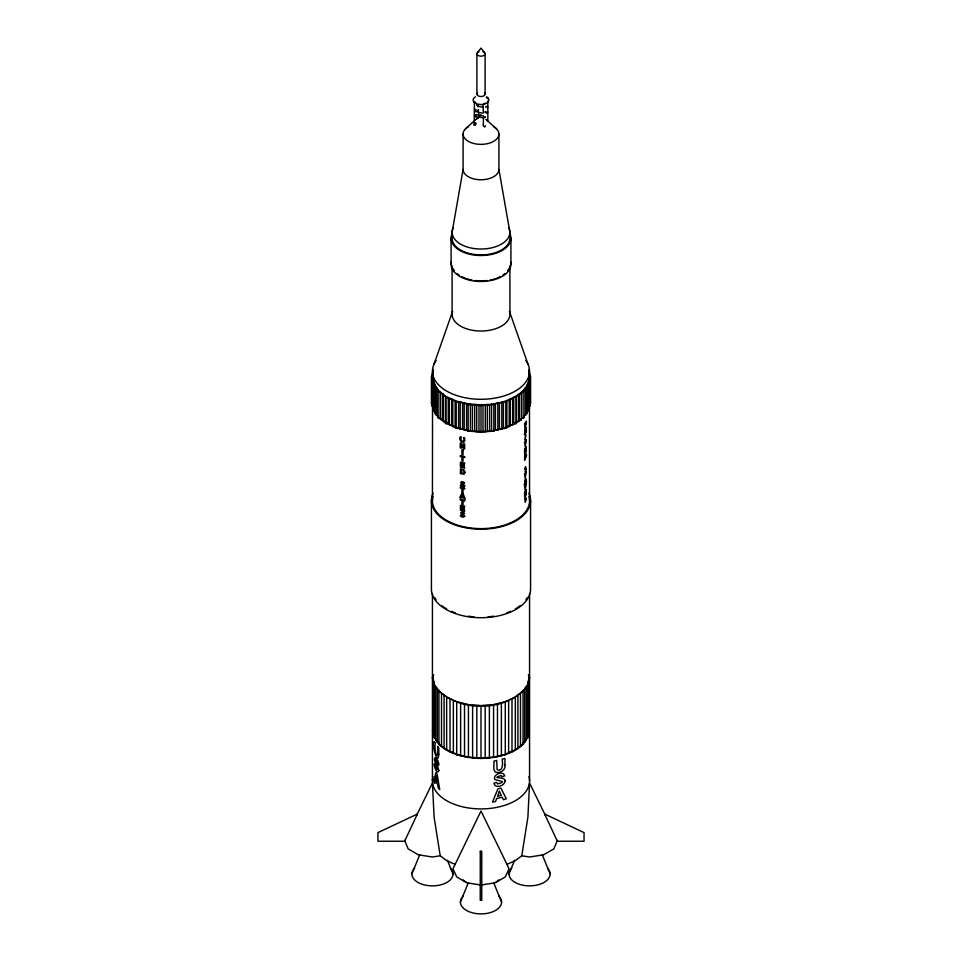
<?xml version="1.0" encoding="UTF-8"?>
<svg xmlns="http://www.w3.org/2000/svg" width="962" height="962" viewBox="0 0 962 962"><rect width="100%" height="100%" fill="white"/><g stroke="black" fill="none" stroke-linecap="round" stroke-linejoin="round"><path stroke-width="1.44" d="M434.09 410.702L438.167 416.378L436.411 415.452L436.52 414.081L434.764 413.143L434.86 411.772L433.116 410.846L433.116 384.295L434.86 385.221L434.764 386.592L436.52 387.518L436.411 388.888L438.167 389.826L438.059 417.748L442.797 420.358L445.947 423.677L448.268 423.977L456.216 428.222L462.578 429.124L468.169 431.084L481 432.058L493.831 431.084L495.442 430.074L505.784 428.222L513.732 423.977L516.053 423.677L516.57 422.342L521.308 419.733L521.825 418.386L523.941 417.748L523.833 389.826L527.236 386.592L527.14 385.221L528.884 384.295L528.884 410.846L527.14 411.772L527.236 413.143L523.833 416.378L527.91 410.702M516.053 423.677L516.053 396.416L521.308 393.169L521.825 391.823L523.941 391.197L523.833 389.826M485.341 125.685L484.872 127.008L483.645 126.25A2.718 2.573 77.8 0 1 483.357 125L483.393 124.603M485.377 112.277L485.341 111.496M475.673 122.619L476.046 123.87A2.718 2.02 -71.5 0 1 475.432 124.976L474.29 125.373L474.458 124.002A2.718 1.623 -66.8 0 1 474.663 123.629M478.33 111.388L477.633 110.269M433.405 371.44L432.551 371.945L433.261 373.256L431.986 374.41L432.696 375.721L431.421 376.876L432.696 378.042L431.986 379.353L431.986 405.904L433.261 407.07L432.551 408.381L433.405 408.874M431.986 379.353L433.261 380.507L432.551 381.818L432.431 500.577M433.261 373.256C431.036 402.08 472.522 406.842 493.566 403.968C509.223 401.659 532.335 391.787 528.847 372.547L529.449 371.945L528.595 371.44M452.092 232.335L463.095 169.42L463.095 134.031M485.594 107.167C485.606 105.724 488.924 106.698 487.337 107.84M475.673 109.331C477.308 110.089 474.001 111.063 475.432 111.616C477.368 111.267 485.822 115.416 483.393 111.087M474.158 125.012L474.458 101.539M433.67 727.44A3.367 1.936 0 0 1 432.984 727.969C432.251 751.202 462.409 758.212 481 758.429C499.591 758.212 529.749 751.202 529.016 727.969A3.367 1.936 0 0 1 528.33 727.44M433.67 674.855A3.367 1.936 0 0 1 432.984 675.384L432.431 677.801L434.09 685.064L434.09 737.65A3.367 1.936 0 0 1 435.702 739.898A3.367 1.936 0 0 1 437.325 742.147A3.367 1.936 0 0 1 438.937 744.408A3.367 1.936 0 0 1 441.51 746.344A3.367 1.936 0 0 1 444.083 748.28A3.367 1.936 0 0 1 446.657 750.216A3.367 1.936 0 0 1 450.012 751.695A3.367 1.936 0 0 1 453.367 753.186A3.367 1.936 0 0 1 456.722 754.665A3.367 1.936 0 0 1 460.618 755.603A3.367 1.936 0 0 1 464.526 756.541A3.367 1.936 0 0 1 468.434 757.467A3.367 1.936 0 0 1 472.619 757.791A3.367 1.936 0 0 1 476.815 758.104A3.367 1.936 0 0 1 481 758.429A3.367 1.936 0 0 1 485.185 758.104A3.367 1.936 0 0 1 489.381 757.791A3.367 1.936 0 0 1 493.566 757.467A3.367 1.936 0 0 1 497.474 756.541A3.367 1.936 0 0 1 501.382 755.603A3.367 1.936 0 0 1 505.278 754.665A3.367 1.936 0 0 1 508.633 753.186A3.367 1.936 0 0 1 511.988 751.695A3.367 1.936 0 0 1 515.343 750.216A3.367 1.936 0 0 1 517.917 748.28A3.367 1.936 0 0 1 520.49 746.344A3.367 1.936 0 0 1 523.063 744.408A3.367 1.936 0 0 1 524.675 742.147A3.367 1.936 0 0 1 526.298 739.898A3.367 1.936 0 0 1 527.91 737.65L527.91 685.064L529.569 677.801L529.016 675.384A3.367 1.936 0 0 1 528.33 674.855M480.242 884.908L466.979 882.863L456.722 876.935L452.97 868.842L481 811.026L506.95 864.345L515.343 860.629L521.777 855.783L527.91 817.087L529.569 782.984L545.31 815.235M478.643 104.533L476.659 105.183M476.046 114.923L474.903 116.354L475.673 116.883L484.102 117.785L483.645 116.089L475.673 114.49M483.357 125L483.393 117.893M434.09 363.997L452.585 311.399A28.908 16.691 0 0 0 481 331.024A28.908 16.691 0 0 0 509.475 311.435L527.91 363.997M411.856 873.977L419.757 854.749M460.425 902.019L468.326 882.779M508.994 873.977L514.634 860.244M417.364 814.068L377.946 832.611L377.946 841.245L404.605 841.245L417.304 814.189M438.059 417.748L438.383 417.075M404.605 840.367L408.153 848.893L418.422 854.821L432.431 856.986L440.223 855.783L446.657 860.629L455.05 864.345M505.784 428.222L505.784 401.671L513.732 397.414L516.053 397.126M416.69 815.235L432.431 782.984L434.09 817.087L440.223 855.783M544.696 814.189L557.395 841.245L584.054 841.245L584.054 832.611L544.624 814.02M476.25 115.849L476.178 114.995M485.63 112.097L487.806 112.061L486.327 113.215M477.633 106.71L478.138 105.255M529.304 380.988L529.304 378.042L530.579 376.876L529.304 375.721L530.014 374.41L528.739 373.256M528.595 408.874L529.449 408.381L528.739 407.07L528.739 380.507L530.014 379.353L529.304 378.042M528.739 407.07L530.014 405.904L530.014 379.353M485.341 117.484L485.341 116.655M434.511 684.451A3.367 1.936 0 0 1 434.09 685.064C454.713 713.359 507.287 713.359 527.91 685.064A3.367 1.936 0 0 1 527.489 684.451M477.453 52.621L481 48.1L484.547 52.621M474.663 109.548L474.663 110.714M474.663 114.706L474.663 115.873M478.138 110.414L478.607 109.62M433.116 384.295L433.826 382.984L432.551 381.818M431.986 405.904L432.587 405.303M433.116 410.846L433.718 410.233M493.831 431.084L493.831 404.533L495.442 403.523L505.784 401.671M465.5 128.86L481 114.827M477.128 118.771L478.354 118.085M523.063 417.46C499.807 436.327 462.193 436.327 438.937 417.46M432.287 403.932L431.421 403.439L432.287 402.946M528.739 380.507L529.449 381.818L528.174 382.984L528.884 384.295M529.713 403.932L530.579 403.439L530.579 376.876M438.167 389.826L438.059 391.197L442.797 393.807L445.947 397.126L451.683 398.941L456.216 401.671L462.578 402.561L468.169 404.533L481 405.507L493.831 404.533M487.337 98.569L487.71 97.763L486.327 97.559M487.842 100.938L487.842 121.116L485.954 119.396M475.673 102.453L474.158 101.948M481.758 884.908L495.021 882.863L505.278 876.935L509.03 868.842L506.95 864.345M478.354 106.457L483.357 107.239M521.777 855.783L529.569 856.986L543.578 854.821L553.847 848.893L557.395 840.367M529.713 402.946L530.579 403.439M496.5 128.86L486.832 120.19M529.413 405.303L530.014 405.904M528.282 410.233L528.884 410.846M523.617 417.075L523.941 417.748M542.243 854.749L550.144 873.977M493.674 882.779L501.575 902.019M447.366 860.244L453.006 873.977M485.341 103.223C482.01 103.98 483.14 106.241 483.357 111.267M498.905 134.031L498.905 169.42L509.908 232.335M530.579 500.577L530.579 589.081A49.579 28.619 0 0 1 481 617.712A49.579 28.619 0 0 1 431.421 589.081L431.421 500.577M530.014 374.41L530.014 377.357M529.449 371.945L529.449 374.891M529.449 381.818L529.569 500.577M529.569 593.518L529.569 780.867M528.884 369.468L528.884 375.372M527.994 681.373A3.367 1.936 0 0 0 528.463 682.635L528.463 735.221A3.367 1.936 0 0 1 529.016 732.803L529.016 675.384A3.367 1.936 0 0 0 528.595 675.997M527.236 386.592L527.236 413.143M527.14 385.221L527.14 411.772M526.166 686.664A3.367 1.936 0 0 0 526.298 687.313L526.298 739.898M525.48 387.518L525.589 415.452M524.675 742.147L524.675 689.574A3.367 1.936 0 0 0 523.063 691.822A3.367 1.936 0 0 0 521.176 692.532M523.063 691.822L523.063 744.408M521.825 391.823L521.825 418.386M521.308 393.169L521.308 419.733M520.646 693.109A3.367 1.936 0 0 0 520.49 693.758L520.49 746.344M519.203 393.807L519.203 420.358M518.686 395.142L518.686 421.705M520.49 693.758A3.367 1.936 0 0 0 517.917 695.694L517.917 748.28M516.57 395.779L516.57 422.342M515.5 696.981A3.367 1.936 0 0 0 515.343 697.63L515.343 750.216M513.732 397.414L513.732 423.977M512.638 398.641L512.638 425.192M513.215 698.027A3.367 1.936 0 0 0 511.988 699.109L511.988 751.695M510.918 238.227L510.918 264.213M510.317 398.941L510.317 425.493M509.908 265.692L509.908 314.333M509.211 400.156L509.211 426.707M511.988 699.109A3.367 1.936 0 0 0 508.633 700.601L508.633 753.186M506.89 400.457L506.89 427.008M508.633 700.601A3.367 1.936 0 0 0 505.278 702.092L505.278 754.665M503.415 401.611L503.415 428.174M501.803 402.621L501.803 429.184M505.278 702.092A3.367 1.936 0 0 0 501.382 703.018L501.382 755.603M499.422 402.561L499.422 429.124M497.823 403.571L497.823 430.134M501.382 703.018A3.367 1.936 0 0 0 497.474 703.956L497.474 756.541M495.442 403.523L495.442 430.074M497.474 703.956A3.367 1.936 0 0 0 493.566 704.881L493.566 757.467M491.558 404.112L491.558 430.675M489.55 404.858L489.55 431.409M491.378 704.617A3.367 1.936 0 0 0 489.381 705.206L489.381 757.791M487.289 404.437L487.289 431M485.281 405.182L485.281 431.734M482.996 705.254A3.367 1.936 0 0 1 485.185 705.519L485.185 758.104M485.101 53.812L485.101 94.156M483.008 404.774L483.008 431.325M481 405.507L481 432.058M480.086 705.447A3.367 1.936 0 0 1 481 705.843L481 758.429M478.992 404.774L478.992 431.325M478.643 112.686L478.643 115.476M476.899 53.812L476.899 94.156M476.719 405.182L476.719 431.734M479.004 705.254A3.367 1.936 0 0 0 476.815 705.519L476.815 758.104M474.711 404.437L474.711 431M470.622 704.617A3.367 1.936 0 0 1 472.619 705.206L472.619 757.791M472.45 404.858L472.45 431.409M470.442 404.112L470.442 430.675M448.785 698.027A3.367 1.936 0 0 1 450.012 699.109A3.367 1.936 0 0 1 453.367 700.601A3.367 1.936 0 0 1 456.722 702.092A3.367 1.936 0 0 1 460.618 703.018A3.367 1.936 0 0 1 464.526 703.956A3.367 1.936 0 0 1 468.434 704.881L468.434 757.467M468.169 404.533L468.169 431.084M466.558 403.523L466.558 430.074M464.526 703.956L464.526 756.541M464.177 403.571L464.177 430.134M462.578 402.561L462.578 429.124M460.618 703.018L460.618 755.603M460.197 402.621L460.197 429.184M458.585 401.611L458.585 428.174M456.722 702.092L456.722 754.665M456.216 401.671L456.216 428.222M455.11 400.457L455.11 427.008M453.367 700.601L453.367 753.186M452.789 400.156L452.789 426.707M452.092 265.692L452.092 314.333M451.683 398.941L451.683 425.493M451.082 238.227L451.082 264.213M450.012 699.109L450.012 751.695M449.362 398.641L449.362 425.192M448.268 397.414L448.268 423.977M446.5 696.981A3.367 1.936 0 0 1 446.657 697.63L446.657 750.216M445.947 397.126L445.947 423.677M445.43 395.779L445.43 422.342M441.354 693.109A3.367 1.936 0 0 1 441.51 693.758A3.367 1.936 0 0 1 444.083 695.694L444.083 748.28M443.314 395.142L443.314 421.705M442.797 393.807L442.797 420.358M441.51 693.758L441.51 746.344M440.692 393.169L440.692 419.733M440.175 391.823L440.175 418.386M437.325 742.147L437.325 689.574A3.367 1.936 0 0 1 438.937 691.822L438.937 744.408M436.52 387.518L436.52 414.081M436.411 388.888L436.411 415.452M435.834 686.664A3.367 1.936 0 0 1 435.702 687.313L435.702 739.898M434.86 385.221L434.86 411.772M434.764 386.592L434.764 413.143M434.006 681.373A3.367 1.936 0 0 1 433.537 682.635L433.537 735.221A3.367 1.936 0 0 0 432.984 732.803L432.984 675.384A3.367 1.936 0 0 1 433.405 675.997M433.261 380.507L433.261 407.07M433.116 369.468L433.116 375.372M432.696 378.042L432.696 380.988M432.551 371.945L432.551 374.891M432.431 593.518L432.431 780.867M431.986 374.41L431.986 377.357M431.421 376.876L431.421 403.439M528.547 676.647A3.367 1.936 0 0 0 529.569 677.801A3.367 1.936 0 0 0 528.547 678.956M528.595 679.617A3.367 1.936 0 0 0 529.016 680.218A3.367 1.936 0 0 0 528.33 680.747M486.58 96.789A7.888 4.557 0 0 1 486.58 103.223A7.888 4.557 0 0 1 475.42 103.223A7.888 4.557 0 0 1 475.42 96.789M484.547 92.977A4.101 2.369 0 0 1 481 96.525A4.101 2.369 0 0 1 477.453 92.977M528.968 496.188A48.569 28.042 0 0 1 481 528.619A48.569 28.042 0 0 1 433.032 496.188M492.508 704.641A3.367 1.936 0 0 1 493.566 704.881M485.185 705.519A3.367 1.936 0 0 1 489.381 705.206M514.213 697.727A3.367 1.936 0 0 1 515.343 697.63M528.968 776.478A48.569 28.042 0 0 1 481 808.91A48.569 28.042 0 0 1 433.032 776.478M481 705.843A3.367 1.936 0 0 1 481.914 705.447M516.041 696.404A3.367 1.936 0 0 1 517.917 695.694M525.865 360.522A48.569 28.042 0 0 1 481 399.29A48.569 28.042 0 0 1 436.135 360.522M527.32 597.51A48.569 28.042 0 0 1 525.865 599.819M520.081 605.735A48.569 28.042 0 0 1 515.343 608.91M510.569 611.327A48.569 28.042 0 0 1 506.637 612.902M493.566 616.173A48.569 28.042 0 0 1 488.047 616.834M473.953 616.834A48.569 28.042 0 0 1 468.434 616.173M455.363 612.902A48.569 28.042 0 0 1 451.431 611.327M446.657 608.91A48.569 28.042 0 0 1 441.919 605.735M436.135 599.819A48.569 28.042 0 0 1 434.68 597.51M472.619 705.206A3.367 1.936 0 0 1 476.815 705.519M468.434 704.881A3.367 1.936 0 0 1 469.492 704.641M433.453 729.232A3.367 1.936 0 0 1 432.431 730.386A3.367 1.936 0 0 1 433.453 731.541M432.984 727.969A3.367 1.936 0 0 1 433.405 728.583M527.789 683.164A3.367 1.936 0 0 1 528.463 682.635M526.418 686.026A3.367 1.936 0 0 1 527.91 685.064M483.044 51.756A4.101 2.369 0 0 1 484.139 55.327A4.101 2.369 0 0 1 477.861 55.327A4.101 2.369 0 0 1 478.956 51.756M528.884 493.169A49.579 28.619 0 0 1 481 529.196A49.579 28.619 0 0 1 433.116 493.169M524.795 688.275A3.367 1.936 0 0 1 526.298 687.313M498.821 896.079A20.575 11.881 0 0 1 481 913.9A20.575 11.881 0 0 1 463.179 896.079M529.016 732.803A3.367 1.936 0 0 1 528.595 732.19M528.547 731.541A3.367 1.936 0 0 1 529.569 730.386A3.367 1.936 0 0 1 528.547 729.232M444.083 695.694A3.367 1.936 0 0 1 445.959 696.404M446.657 697.63A3.367 1.936 0 0 1 447.787 697.727M433.405 732.19A3.367 1.936 0 0 1 432.984 732.803M508.922 268.542A28.908 16.691 0 0 1 507.708 270.611M505.038 273.485A28.908 16.691 0 0 1 502.729 275.228M500.348 276.623A28.908 16.691 0 0 1 496.741 278.222M495.454 278.679A28.908 16.691 0 0 1 489.923 280.098M487.025 280.543A28.908 16.691 0 0 1 474.975 280.543M472.077 280.098A28.908 16.691 0 0 1 466.546 278.679M465.259 278.222A28.908 16.691 0 0 1 461.652 276.623M459.271 275.228A28.908 16.691 0 0 1 456.962 273.485M454.292 270.611A28.908 16.691 0 0 1 453.078 268.542M498.821 879.917A20.575 11.881 0 0 1 495.55 882.382M466.45 882.382A20.575 11.881 0 0 1 463.179 879.917M528.595 728.583A3.367 1.936 0 0 1 529.016 727.969M434.511 737.036A3.367 1.936 0 0 1 434.09 737.65M509.475 235.329A28.908 16.691 0 0 1 481 254.918A28.908 16.691 0 0 1 452.525 235.329M508.922 228.018A28.908 16.691 0 0 1 481 249.026A28.908 16.691 0 0 1 453.078 228.018M493.662 126.719A17.905 10.329 0 0 1 493.662 141.342A17.905 10.329 0 0 1 468.338 141.342A17.905 10.329 0 0 1 468.338 126.719M498.905 169.42A17.905 10.329 0 0 1 481 179.762A17.905 10.329 0 0 1 463.095 169.42M438.937 691.822A3.367 1.936 0 0 1 440.824 692.532M433.537 682.635A3.367 1.936 0 0 1 434.211 683.164M434.09 685.064A3.367 1.936 0 0 1 435.582 686.026M435.702 687.313A3.367 1.936 0 0 1 437.205 688.275M433.67 680.747A3.367 1.936 0 0 0 432.984 680.218A3.367 1.936 0 0 0 433.405 679.617M433.453 676.647A3.367 1.936 0 0 1 432.431 677.801A3.367 1.936 0 0 1 433.453 678.956M510.666 261.965A29.918 17.28 0 0 1 481 281.493A29.918 17.28 0 0 1 451.334 261.965M509.908 233.754A29.918 17.28 0 0 1 481 255.507A29.918 17.28 0 0 1 452.092 233.754M547.39 868.037A20.575 11.881 0 0 1 529.569 885.858A20.575 11.881 0 0 1 511.748 868.037M527.91 737.65A3.367 1.936 0 0 1 527.489 737.036M450.252 868.037A20.575 11.881 0 0 1 432.431 885.858A20.575 11.881 0 0 1 414.61 868.037M438.792 754.328C437.854 767.628 431.084 742.712 434.235 741.57L435.389 743.181C433.489 750.095 438.9 765.475 437.638 746.32L438.792 747.931L438.792 754.328M526.358 423.629L524.831 427.813L524.53 423.605L524.999 422.967L525.156 426.683L526.358 421.067L526.358 423.629M526.046 455.94L525.06 458.91L525.769 454.834L526.046 455.94M464.682 440.392C464.502 445.226 457.515 440.103 460.281 436.784L461.399 437.049C459.127 441.57 465.776 443.41 463.564 437.566L464.682 437.83L464.682 440.392M504.93 764.886C505.82 769.239 501.899 772.426 497.859 772.474C491.75 773.051 494.528 764.345 493.927 761.11L496.717 760.449L497.113 769.66C503.318 772.354 502.813 762.589 502.14 759.15L504.93 758.477L504.93 764.886M526.515 455.315L524.603 460.377L524.603 455.507L526.07 453.727L526.515 455.315M463.912 472.077L463.516 473.352L461.556 473.124L461.556 469.901L463.492 470.634L463.912 472.077M526.382 468.915C523.364 475.036 527.068 469.288 524.615 469.203C527.404 463.576 523.989 468.867 526.382 468.915M526.382 499.314C523.34 505.447 526.984 499.795 524.615 499.603C527.416 493.975 524.001 499.242 526.382 499.314M438.864 770.574C437.542 775.709 433.597 766.053 434.223 763.684L435.341 765.018C439.345 775.841 437.121 764.537 434.728 761.279C433.068 753.162 439.814 761.315 438.708 765.187L435.714 759.812L438.864 770.574M465.067 472.402L463.973 474.254L460.437 473.689L460.437 468.807L463.985 469.925L465.067 472.402M434.09 779.954L434.09 782.202L434.908 783.333L435.377 781.216L437.662 784.403L438.155 787.866L439.718 789.549L437.121 774.242L435.906 772.534L434.09 779.954M480.266 851.454L480.242 900.3L481.758 900.3L481.758 851.707L481.192 850.925L480.266 851.454M524.987 482.9L524.314 484.956L525.685 478.15L526.611 481.758L524.987 482.9M525.444 479.641L525.132 481.878L525.444 479.641M505.11 780.976C504.918 785.894 495.009 789.081 493.891 783.248L496.608 782.371L497.594 783.898C508.309 781.324 498.424 781.096 494.708 779.352C492.688 774.266 503.715 770.237 504.713 775.925L501.936 776.695L501.166 775.528C489.369 779.352 505.82 775.961 505.11 780.976M464.754 485.738C462.806 489.177 456.541 482.708 463.576 485.714C461.111 484.74 458.814 480.062 463.744 482.178A1.683 1.263 35.7 0 1 464.55 483.309L461.532 482.72L464.754 485.738M464.754 516.137C462.806 519.576 456.541 513.107 463.576 516.113C461.111 515.139 458.814 510.461 463.744 512.578A1.683 1.263 35.7 0 1 464.55 513.708L461.532 513.119L464.754 516.137M436.495 776.214L435.726 779.665L437.289 781.829L436.495 776.214M496.669 798.508L495.538 801.55L492.472 802.104L497.955 788.78L500.901 788.082L506.301 798.773L503.391 799.675L502.188 797.197L496.669 798.508M499.398 791.281L497.534 796.259L501.298 795.358L499.398 791.281M461.375 496.969L460.918 497.967L459.74 497.679L461.892 493.326L463.071 493.602L465.283 499.013L461.375 496.969M462.469 494.6L461.724 496.224L463.227 496.584L462.469 494.6M524.975 429.232L524.53 434.74L524.963 430.964L525.877 432.852L526.346 432.215L526.346 427.332L525.913 431.192L524.975 429.232M525.673 434.632L525.216 440.151L525.673 434.632M526.358 439.983L524.543 442.508L524.543 443.338L525.216 442.388L525.216 446.44L526.358 439.983M526.298 446.584L524.603 448.953L524.603 453.823L526.334 451.406L526.334 450.589L525.06 452.368L526.214 448.617L525.06 450.216L525.06 449.134L526.298 446.584M526.358 471.488L524.543 474.025L524.543 474.843L525.216 473.905L525.216 477.958L526.358 471.488M526.358 483.477L524.543 486.014L524.543 486.832L525.216 485.894L525.216 489.947L526.358 483.477M526.298 489.706L524.603 492.063L524.603 496.945L526.334 494.516L526.334 493.698L525.06 495.478L526.214 491.726L525.06 493.326L525.06 492.243L526.298 489.706M461.351 443.278L460.269 443.025L460.269 447.895L461.303 448.148L461.303 444.961L463.528 448.677L464.646 448.941L464.646 444.071L463.612 443.819L463.612 447.077L461.351 443.278M463.035 450.06L461.916 449.795L461.916 454.665L463.035 454.93L463.035 450.06M464.67 456.734L460.281 455.687L460.281 456.517L461.928 456.902L461.928 460.954L463.035 461.219L463.035 457.166L464.67 457.563L464.67 456.734M464.526 463.227L460.437 462.253L460.437 467.123L464.634 468.133L464.634 467.304L461.544 466.57L461.544 465.247L464.321 465.909L464.321 465.091L461.544 464.418L461.544 463.335L464.526 464.057L464.526 463.227M464.67 488.251L460.281 487.205L460.281 488.023L461.928 488.419L461.928 492.472L463.035 492.736L463.035 488.684L464.67 489.069L464.67 488.251M464.67 500.24L460.281 499.182L460.281 500.012L461.928 500.408L461.928 504.461L463.035 504.725L463.035 500.673L464.67 501.058L464.67 500.24M464.526 506.337L460.437 505.363L460.437 510.245L464.634 511.243L464.634 510.425L461.544 509.68L461.544 508.357L464.321 509.018L464.321 508.201L461.544 507.539L461.544 506.457L464.526 507.166L464.526 506.337"/></g></svg>
